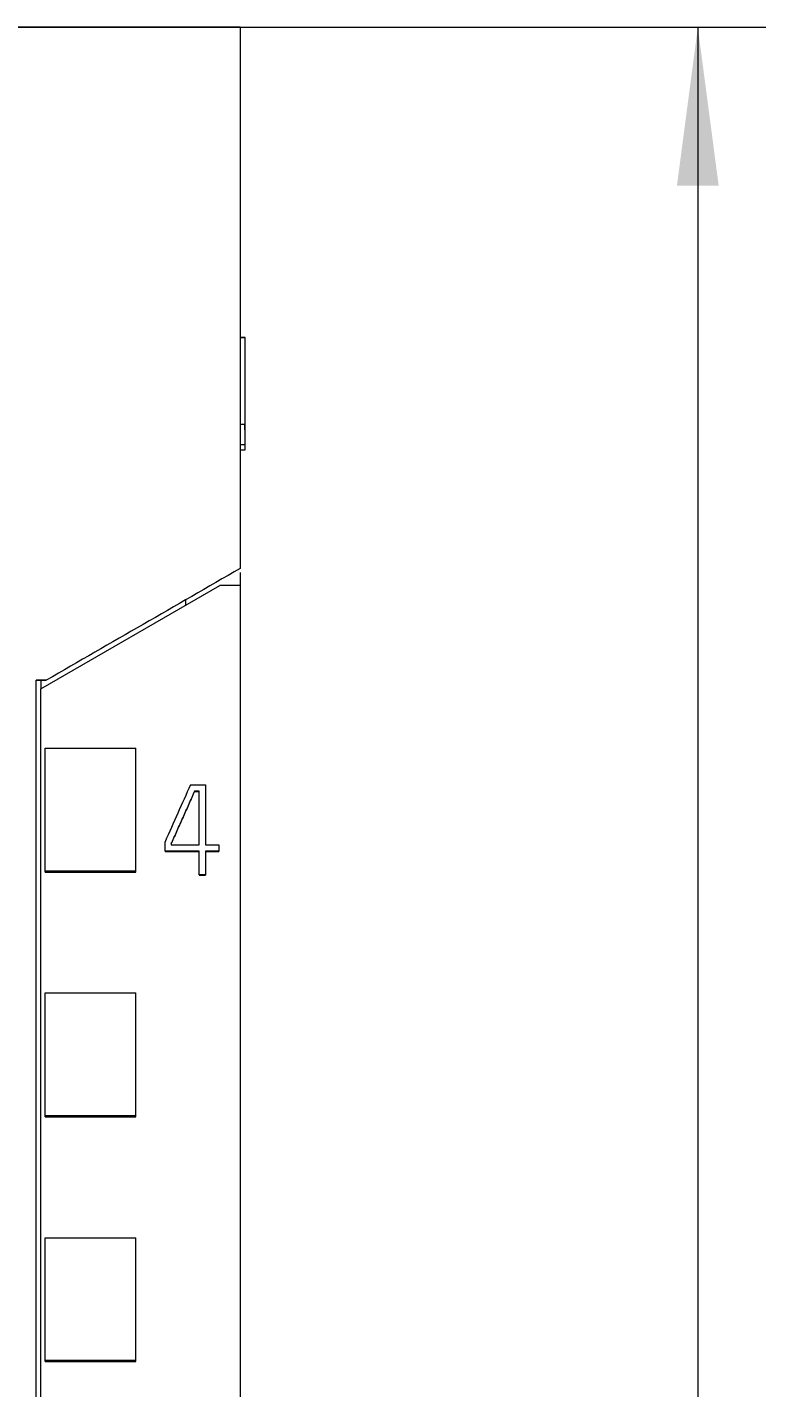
# Model space of a CAD drawing. Header units: millimetres. Extents: x 0 to 594, y 0 to 420.
# Drawn here: x 287.44 to 303.74, y 348.17 to 378.2 of the extents above; entities that cross this region are included whole.
import ezdxf

# ---------------------------------------------------------------- set-up
doc = ezdxf.new("R2010")
doc.units = ezdxf.units.MM
doc.layers.add('1', color=7, linetype='Continuous')
doc.layers.add('106', color=7, linetype='Continuous')
doc.styles.add('latin_extended', font='simplex.shx')
doc.dimstyles.get("Standard").update_dxf_attribs({"dimtxt": 0.18, "dimasz": 0.18, "dimexe": 0.18, "dimexo": 0.0625, "dimgap": 0.09, "dimtad": 0, "dimtih": 1, "dimtoh": 1, "dimdec": 4, "dimzin": 0, "dimdsep": 46, "dimtxsty": 'Standard', "dimcen": 0.09, "dimadec": 0, "dimazin": 0, "dimtfac": 1, "dimtdec": 4, "dimtofl": 0, "dimtmove": 0, "dimatfit": 3, "dimfxl": 1, "dimtolj": 1, "dimtzin": 0, "dimarcsym": 0})

# ---------------------------------------------------------------- blocks, each defined once
blk = doc.blocks.new('_U1')
at = {"layer": '106', "color": 7, "lineweight": 13}
for p, q in [((287.140422, 378.20148), (303.740362, 378.20148)), ((302.240362, 378.20148), (302.240362, 231.20148)), ((290.541157, 231.20148), (303.740362, 231.20148))]:
    blk.add_line(p, q, dxfattribs=at)
at = {"layer": '106', "color": 7, "lineweight": 25}
for points in [[(302.240362, 378.20148), (302.701145, 374.701482), (301.779578, 374.701478)], [(302.240362, 231.20148), (301.779578, 234.701478), (302.701145, 234.701482)]]:
    blk.add_solid(points, dxfattribs=at)
at = {"layer": '106', "color": 7, "linetype": 'Continuous', "lineweight": 18, "insert": (301.854809, 301.777138), "char_height": 3.5, "attachment_point": 7, "rotation": 90, "line_spacing_factor": 0.963855, "style": 'latin_extended'}
blk.add_mtext('\\W0.6447;147', dxfattribs=at)

msp = doc.modelspace()

# ---------------------------------------------------------------- linework, layer by layer
at = {"layer": '1', "color": 7, "linetype": 'Continuous', "lineweight": 13}
for p, q in [((292.14, 378.201), (287.24, 378.201)), ((292.253, 371.351), (292.14, 371.351)), ((292.253, 371.345), (292.14, 371.345)), ((292.24, 369.436), (292.14, 369.436)), ((292.24, 369.436), (292.24, 368.986)), ((292.24, 368.986), (292.14, 368.986)), ((292.14, 368.876), (292.253, 368.876)), ((292.14, 368.874), (292.253, 368.874)), ((292.14, 366.163), (292.14, 365.882)), ((287.74, 363.601), (291.69, 365.882)), ((292.14, 365.882), (291.69, 365.882)), ((292.14, 365.882), (292.14, 252.464)), ((290.94, 365.449), (290.94, 365.566)), ((287.64, 363.787), (287.862, 363.787)), ((287.862, 363.787), (287.64, 363.787)), ((287.74, 363.787), (287.74, 363.601)), ((287.74, 254.786), (287.74, 363.601)), ((287.84, 359.584), (287.84, 362.288)), ((287.84, 362.288), (289.84, 362.288)), ((289.84, 359.584), (289.84, 362.288)), ((291.043, 361.481), (291.373, 361.481)), ((291.134, 361.343), (291.134, 361.336)), ((291.232, 361.343), (291.134, 361.343)), ((291.134, 361.336), (291.232, 361.336)), ((291.232, 360.156), (291.232, 361.343)), ((291.373, 361.481), (291.373, 360.156)), ((290.483, 360.018), (290.483, 360.222)), ((290.621, 360.192), (290.621, 360.156)), ((290.621, 360.156), (291.232, 360.156)), ((291.373, 360.156), (291.667, 360.156)), ((291.667, 360.156), (291.667, 360.018)), ((290.483, 360.018), (290.483, 360.012)), ((291.232, 360.018), (290.483, 360.018)), ((290.483, 360.012), (291.232, 360.012)), ((291.232, 359.491), (291.232, 360.018)), ((291.373, 360.018), (291.373, 359.491)), ((291.667, 360.018), (291.373, 360.018)), ((291.373, 360.012), (291.667, 360.012)), ((291.667, 360.018), (291.667, 360.012)), ((287.84, 359.55), (287.84, 359.584)), ((287.84, 359.584), (289.84, 359.584)), ((287.84, 359.55), (289.84, 359.55)), ((289.84, 359.55), (289.84, 359.584)), ((291.232, 359.491), (291.232, 359.485)), ((291.373, 359.491), (291.232, 359.491)), ((291.232, 359.485), (291.373, 359.485)), ((291.373, 359.491), (291.373, 359.485)), ((287.84, 354.183), (287.84, 356.886)), ((287.84, 356.886), (289.84, 356.886)), ((289.84, 354.183), (289.84, 356.886)), ((287.84, 354.183), (289.84, 354.183)), ((287.84, 354.15), (287.84, 354.183)), ((287.84, 354.15), (289.84, 354.15)), ((289.84, 354.15), (289.84, 354.183)), ((287.84, 348.781), (287.84, 351.484)), ((287.84, 351.484), (289.84, 351.484)), ((289.84, 348.781), (289.84, 351.484)), ((287.84, 348.75), (287.84, 348.781)), ((287.84, 348.781), (289.84, 348.781)), ((287.84, 348.75), (289.84, 348.75)), ((289.84, 348.75), (289.84, 348.781))]:
    msp.add_line(p, q, dxfattribs=at)
msp.add_ellipse((268.174, 250.351), major_axis=(434.343, 981.536), ratio=0.022534, start_param=1.46731, end_param=1.4686, dxfattribs=at)
for points, knots in [([(292.14, 378.201), (292.14, 377.117), (292.14, 373.511), (292.14, 369.529), (292.14, 366.632), (292.14, 366.257)], [0, 0, 0, 0, 0.272684, 0.906013, 1, 1, 1, 1]), ([(292.24, 371.351), (292.24, 371.351), (292.24, 371.339), (292.24, 371.29), (292.24, 371.197), (292.24, 371.055), (292.24, 370.846), (292.24, 370.617), (292.24, 370.393), (292.24, 370.198), (292.24, 370.066), (292.24, 369.972), (292.24, 369.883), (292.24, 369.797), (292.24, 369.711), (292.24, 369.631), (292.24, 369.534), (292.24, 369.444), (292.24, 369.383), (292.24, 369.349), (292.24, 369.327), (292.24, 369.316), (292.24, 369.312), (292.24, 369.323), (292.24, 369.364), (292.24, 369.408), (292.24, 369.433)], [0, 0, 0, 0, 0.054923, 0.109157, 0.158857, 0.213508, 0.264907, 0.320314, 0.369873, 0.418461, 0.471704, 0.5026, 0.551052, 0.617218, 0.660884, 0.691286, 0.712023, 0.730248, 0.751802, 0.781189, 0.80362, 0.828627, 0.856379, 0.904145, 0.9524, 1, 1, 1, 1]), ([(292.24, 368.986), (292.24, 368.962), (292.24, 368.921), (292.24, 368.883), (292.24, 368.874), (292.24, 368.874), (292.24, 368.874)], [0, 0, 0, 0, 0.351048, 0.67786, 0.983317, 1, 1, 1, 1]), ([(287.64, 254.501), (287.64, 257.842), (287.64, 265.807), (287.64, 278.446), (287.64, 293.933), (287.64, 308.227), (287.64, 322.437), (287.64, 337.003), (287.64, 351.173), (287.64, 360.743), (287.64, 363.787)], [0, 0, 0, 0, 0.091483, 0.21812, 0.346206, 0.515858, 0.610111, 0.736264, 0.916066, 1, 1, 1, 1]), ([(291.134, 361.343), (291.124, 361.319), (291.113, 361.295), (291.092, 361.247), (291.082, 361.223), (291.05, 361.151), (291.029, 361.103), (290.986, 361.006), (290.965, 360.958), (290.922, 360.863), (290.901, 360.815), (290.858, 360.719), (290.836, 360.671), (290.793, 360.575), (290.772, 360.527), (290.729, 360.431), (290.708, 360.383), (290.676, 360.311), (290.665, 360.288), (290.649, 360.252), (290.643, 360.24), (290.632, 360.216), (290.627, 360.204), (290.621, 360.192)], [0, 0, 0, 0, 0.0625, 0.0625, 0.125, 0.125, 0.25, 0.25, 0.375, 0.375, 0.5, 0.5, 0.625, 0.625, 0.75, 0.75, 0.875, 0.875, 0.9375, 0.9375, 0.96875, 0.96875, 1, 1, 1, 1]), ([(290.621, 360.186), (290.627, 360.198), (290.632, 360.21), (290.643, 360.234), (290.649, 360.245), (290.665, 360.281), (290.676, 360.305), (290.708, 360.377), (290.729, 360.425), (290.772, 360.521), (290.793, 360.569), (290.836, 360.665), (290.858, 360.713), (290.901, 360.808), (290.922, 360.856), (290.965, 360.952), (290.986, 361), (291.029, 361.096), (291.05, 361.144), (291.082, 361.216), (291.092, 361.24), (291.113, 361.288), (291.124, 361.312), (291.134, 361.336)], [0, 0, 0, 0, 0.03125, 0.03125, 0.0625, 0.0625, 0.125, 0.125, 0.25, 0.25, 0.375, 0.375, 0.5, 0.5, 0.625, 0.625, 0.75, 0.75, 0.875, 0.875, 0.9375, 0.9375, 1, 1, 1, 1])]:
    msp.add_open_spline(points, degree=3, knots=knots, dxfattribs=at)
msp.add_open_spline([(292.14, 366.257), (290.714, 365.434), (289.288, 364.611), (287.862, 363.787)], degree=3, dxfattribs=at)

# ---------------------------------------------------------------- dimensions: what is measured, and where the dimension line sits
at = {"layer": '106', "color": 7, "linetype": 'Continuous', "lineweight": 18}
dim = msp.add_linear_dim(base=(302.24, 231.201), p1=(274.74, 378.201), p2=(274.911, 231.201), angle=90, dimstyle='Standard', override={"dimtxt": 3.5, "dimasz": 3.5, "dimexe": 1.5, "dimexo": 0, "dimgap": 1.75, "dimtad": 1, "dimtih": 0, "dimtoh": 0, "dimdec": 1, "dimlfac": 1, "dimzin": 8, "dimdsep": 44, "dimlunit": 2, "dimtxsty": 'latin_extended', "dimsah": 1, "dimse1": 0, "dimse2": 0, "dimsd1": 0, "dimsd2": 0, "dimclrd": 7, "dimclre": 7, "dimclrt": 7, "dimtol": 0, "dimtm": -0.2, "dimtfac": 0.714286, "dimtdec": 2, "dimtofl": 1, "dimtmove": 0, "dimtzin": 8, "dimlwd": 13, "dimlwe": 13}, dxfattribs=at)
dim.commit()
dim.dimension.update_dxf_attribs({"geometry": '_U1', "text_midpoint": (302.24, 304.701), "dimtype": 160})

doc.saveas('drawing.dxf')
